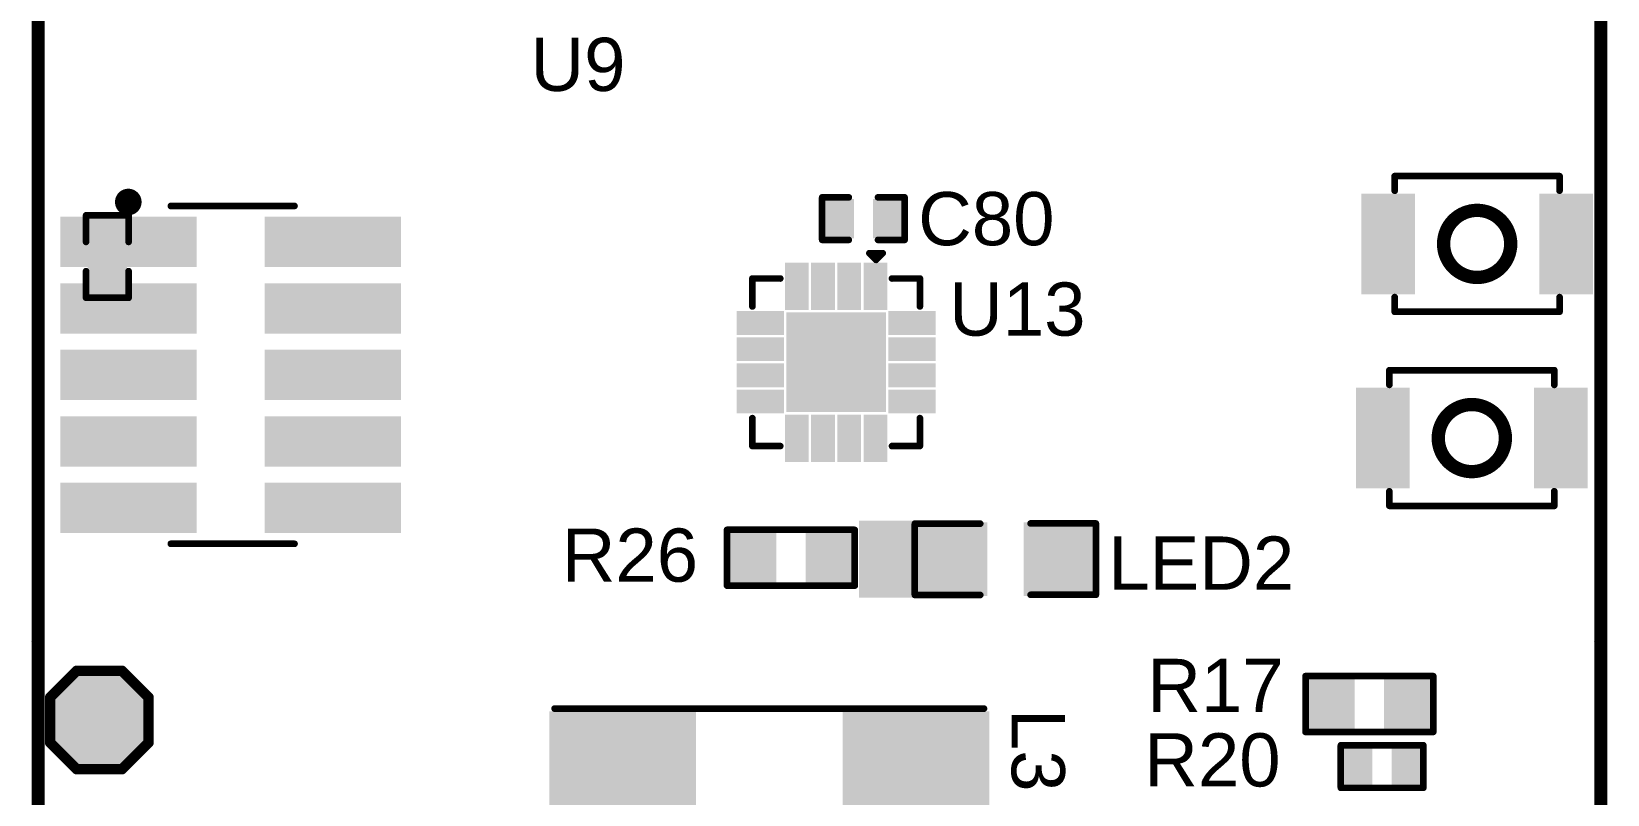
# Model space of a CAD drawing. Header units: inches. Extents: x 0 to 5376, y 0 to 5416.
# Drawn here: x -0.13 to 29.97, y 156.21 to 170.78 of the extents above; entities that cross this region are included whole.
import ezdxf

# ---------------------------------------------------------------- set-up
doc = ezdxf.new("R2010")
doc.units = ezdxf.units.IN
for name, color, linetype in [('Board Outline', 216, 'Continuous'), ('Bottom Layer', 5, 'Continuous'), ('Bottom Overlay', 54, 'Continuous'), ('Bottom Paste', 16, 'Continuous'), ('Bottom Solder', 6, 'Continuous'), ('Top Layer', 1, 'Continuous'), ('Top Overlay', 2, 'Continuous'), ('Top Paste', 8, 'Continuous'), ('Top Solder', 216, 'Continuous')]:
    doc.layers.add(name, color=color, linetype=linetype)
doc.styles.add('Arial', font='', dxfattribs={"height": 0.2})
doc.styles.get('Arial').set_extended_font_data('Arial')

msp = doc.modelspace()

# ---------------------------------------------------------------- hatches: boundary and pattern name
at = {"layer": 'Bottom Layer'}
for points in [[(1.003, 167.183), (1.638, 167.183), (1.638, 166.726), (1.003, 166.726)], [(1.003, 166.243), (1.638, 166.243), (1.638, 165.786), (1.003, 165.786)]]:
    msp.add_hatch(color=5, dxfattribs=at).paths.add_polyline_path(points)
at = {"layer": 'Bottom Paste'}
for points in [[(1.003, 167.183), (1.638, 167.183), (1.638, 166.726), (1.003, 166.726)], [(1.003, 166.243), (1.638, 166.243), (1.638, 165.786), (1.003, 165.786)]]:
    msp.add_hatch(color=16, dxfattribs=at).paths.add_polyline_path(points)
at = {"layer": 'Bottom Solder'}
for points in [[(0.943, 167.243), (1.698, 167.243), (1.698, 166.666), (0.943, 166.666)], [(0.943, 166.303), (1.698, 166.303), (1.698, 165.726), (0.943, 165.726)]]:
    msp.add_hatch(color=6, dxfattribs=at).paths.add_polyline_path(points)
at = {"layer": 'Top Layer'}
for points in [[(15.062, 166.891), (15.062, 167.526), (15.519, 167.526), (15.519, 166.891)], [(16.002, 166.891), (16.002, 167.526), (16.459, 167.526), (16.459, 166.891)], [(26.193, 165.866), (25.373, 165.866), (25.373, 167.586), (26.193, 167.586)], [(29.593, 165.866), (28.773, 165.866), (28.773, 167.586), (29.593, 167.586)], [(2.927, 167.144), (2.927, 166.384), (0.527, 166.384), (0.527, 167.144)], [(6.827, 167.144), (6.827, 166.384), (4.427, 166.384), (4.427, 167.144)], [(14.615, 165.565), (14.365, 165.565), (14.365, 166.265), (14.615, 166.265)], [(15.115, 165.565), (14.865, 165.565), (14.865, 166.265), (15.115, 166.265)], [(15.615, 165.565), (15.365, 165.565), (15.365, 166.265), (15.615, 166.265)], [(16.115, 165.565), (15.865, 165.565), (15.865, 166.265), (16.115, 166.265)], [(2.927, 165.874), (2.927, 165.114), (0.527, 165.114), (0.527, 165.874)], [(6.827, 165.874), (6.827, 165.114), (4.427, 165.114), (4.427, 165.874)], [(14.14, 165.34), (14.14, 165.09), (13.44, 165.09), (13.44, 165.34)], [(16.09, 165.315), (16.09, 163.615), (14.39, 163.615), (14.39, 165.315)], [(17.04, 165.34), (17.04, 165.09), (16.34, 165.09), (16.34, 165.34)], [(14.14, 164.84), (14.14, 164.59), (13.44, 164.59), (13.44, 164.84)], [(17.04, 164.84), (17.04, 164.59), (16.34, 164.59), (16.34, 164.84)], [(2.927, 164.604), (2.927, 163.844), (0.527, 163.844), (0.527, 164.604)], [(6.827, 164.604), (6.827, 163.844), (4.427, 163.844), (4.427, 164.604)], [(14.14, 164.34), (14.14, 164.09), (13.44, 164.09), (13.44, 164.34)], [(17.04, 164.34), (17.04, 164.09), (16.34, 164.09), (16.34, 164.34)], [(14.14, 163.84), (14.14, 163.59), (13.44, 163.59), (13.44, 163.84)], [(17.04, 163.84), (17.04, 163.59), (16.34, 163.59), (16.34, 163.84)], [(25.271, 163.877), (26.091, 163.877), (26.091, 162.157), (25.271, 162.157)], [(28.671, 163.877), (29.491, 163.877), (29.491, 162.157), (28.671, 162.157)], [(2.927, 163.334), (2.927, 162.574), (0.527, 162.574), (0.527, 163.334)], [(6.827, 163.334), (6.827, 162.574), (4.427, 162.574), (4.427, 163.334)], [(14.615, 162.665), (14.365, 162.665), (14.365, 163.365), (14.615, 163.365)], [(15.115, 162.665), (14.865, 162.665), (14.865, 163.365), (15.115, 163.365)], [(15.615, 162.665), (15.365, 162.665), (15.365, 163.365), (15.615, 163.365)], [(16.115, 162.665), (15.865, 162.665), (15.865, 163.365), (16.115, 163.365)], [(2.927, 162.064), (2.927, 161.304), (0.527, 161.304), (0.527, 162.064)], [(6.827, 162.064), (6.827, 161.304), (4.427, 161.304), (4.427, 162.064)], [(13.995, 161.176), (13.995, 160.287), (13.233, 160.287), (13.233, 161.176)], [(15.519, 161.176), (15.519, 160.287), (14.757, 160.287), (14.757, 161.176)], [(18.024, 160.106), (16.824, 160.106), (16.824, 161.306), (18.024, 161.306)], [(20.124, 160.106), (18.924, 160.106), (18.924, 161.306), (20.124, 161.306)], [(1.549, 158.394), (0.787, 158.394), (0.406, 158.013), (0.406, 157.251), (0.787, 156.87), (1.549, 156.87), (1.93, 157.251), (1.93, 158.013)], [(24.282, 157.493), (24.282, 158.382), (25.044, 158.382), (25.044, 157.493)], [(25.806, 157.493), (25.806, 158.382), (26.568, 158.382), (26.568, 157.493)], [(9.864, 149.494), (9.864, 157.694), (12.464, 157.694), (12.464, 149.494)], [(15.464, 149.494), (15.464, 157.694), (18.064, 157.694), (18.064, 149.494)], [(24.968, 156.426), (24.968, 157.061), (25.425, 157.061), (25.425, 156.426)], [(25.908, 156.426), (25.908, 157.061), (26.365, 157.061), (26.365, 156.426)]]:
    msp.add_hatch(color=1, dxfattribs=at).paths.add_polyline_path(points)
at = {"layer": 'Top Overlay'}
msp.add_hatch(color=2, dxfattribs=at).paths.add_polyline_path([(16.743, 161.442), (15.68, 161.442), (15.68, 159.968), (16.743, 159.968)])
at = {"layer": 'Top Paste'}
for points in [[(15.062, 166.891), (15.062, 167.526), (15.519, 167.526), (15.519, 166.891)], [(16.002, 166.891), (16.002, 167.526), (16.459, 167.526), (16.459, 166.891)], [(26.193, 165.866), (25.373, 165.866), (25.373, 167.586), (26.193, 167.586)], [(29.593, 165.866), (28.773, 165.866), (28.773, 167.586), (29.593, 167.586)], [(2.927, 167.144), (2.927, 166.384), (0.527, 166.384), (0.527, 167.144)], [(6.827, 167.144), (6.827, 166.384), (4.427, 166.384), (4.427, 167.144)], [(14.615, 165.565), (14.365, 165.565), (14.365, 166.265), (14.615, 166.265)], [(15.115, 165.565), (14.865, 165.565), (14.865, 166.265), (15.115, 166.265)], [(15.615, 165.565), (15.365, 165.565), (15.365, 166.265), (15.615, 166.265)], [(16.115, 165.565), (15.865, 165.565), (15.865, 166.265), (16.115, 166.265)], [(2.927, 165.874), (2.927, 165.114), (0.527, 165.114), (0.527, 165.874)], [(6.827, 165.874), (6.827, 165.114), (4.427, 165.114), (4.427, 165.874)], [(14.14, 165.34), (14.14, 165.09), (13.44, 165.09), (13.44, 165.34)], [(16.09, 165.315), (16.09, 163.615), (14.39, 163.615), (14.39, 165.315)], [(17.04, 165.34), (17.04, 165.09), (16.34, 165.09), (16.34, 165.34)], [(14.14, 164.84), (14.14, 164.59), (13.44, 164.59), (13.44, 164.84)], [(17.04, 164.84), (17.04, 164.59), (16.34, 164.59), (16.34, 164.84)], [(2.927, 164.604), (2.927, 163.844), (0.527, 163.844), (0.527, 164.604)], [(6.827, 164.604), (6.827, 163.844), (4.427, 163.844), (4.427, 164.604)], [(14.14, 164.34), (14.14, 164.09), (13.44, 164.09), (13.44, 164.34)], [(17.04, 164.34), (17.04, 164.09), (16.34, 164.09), (16.34, 164.34)], [(14.14, 163.84), (14.14, 163.59), (13.44, 163.59), (13.44, 163.84)], [(17.04, 163.84), (17.04, 163.59), (16.34, 163.59), (16.34, 163.84)], [(25.271, 163.877), (26.091, 163.877), (26.091, 162.157), (25.271, 162.157)], [(28.671, 163.877), (29.491, 163.877), (29.491, 162.157), (28.671, 162.157)], [(2.927, 163.334), (2.927, 162.574), (0.527, 162.574), (0.527, 163.334)], [(6.827, 163.334), (6.827, 162.574), (4.427, 162.574), (4.427, 163.334)], [(14.615, 162.665), (14.365, 162.665), (14.365, 163.365), (14.615, 163.365)], [(15.115, 162.665), (14.865, 162.665), (14.865, 163.365), (15.115, 163.365)], [(15.615, 162.665), (15.365, 162.665), (15.365, 163.365), (15.615, 163.365)], [(16.115, 162.665), (15.865, 162.665), (15.865, 163.365), (16.115, 163.365)], [(2.927, 162.064), (2.927, 161.304), (0.527, 161.304), (0.527, 162.064)], [(6.827, 162.064), (6.827, 161.304), (4.427, 161.304), (4.427, 162.064)], [(13.995, 161.176), (13.995, 160.287), (13.233, 160.287), (13.233, 161.176)], [(15.519, 161.176), (15.519, 160.287), (14.757, 160.287), (14.757, 161.176)], [(18.024, 160.106), (16.824, 160.106), (16.824, 161.306), (18.024, 161.306)], [(20.124, 160.106), (18.924, 160.106), (18.924, 161.306), (20.124, 161.306)], [(1.549, 158.394), (0.787, 158.394), (0.406, 158.013), (0.406, 157.251), (0.787, 156.87), (1.549, 156.87), (1.93, 157.251), (1.93, 158.013)], [(24.282, 157.493), (24.282, 158.382), (25.044, 158.382), (25.044, 157.493)], [(25.806, 157.493), (25.806, 158.382), (26.568, 158.382), (26.568, 157.493)], [(9.864, 149.494), (9.864, 157.694), (12.464, 157.694), (12.464, 149.494)], [(15.464, 149.494), (15.464, 157.694), (18.064, 157.694), (18.064, 149.494)], [(24.968, 156.426), (24.968, 157.061), (25.425, 157.061), (25.425, 156.426)], [(25.908, 156.426), (25.908, 157.061), (26.365, 157.061), (26.365, 156.426)]]:
    msp.add_hatch(color=8, dxfattribs=at).paths.add_polyline_path(points)
at = {"layer": 'Top Solder'}
for points in [[(26.294, 165.764), (25.271, 165.764), (25.271, 167.687), (26.294, 167.687)], [(29.694, 165.764), (28.671, 165.764), (28.671, 167.687), (29.694, 167.687)], [(15.002, 166.831), (15.002, 167.586), (15.579, 167.586), (15.579, 166.831)], [(15.942, 166.831), (15.942, 167.586), (16.519, 167.586), (16.519, 166.831)], [(3.029, 167.245), (3.029, 166.282), (0.426, 166.282), (0.426, 167.245)], [(6.929, 167.245), (6.929, 166.282), (4.326, 166.282), (4.326, 167.245)], [(14.717, 165.463), (14.263, 165.463), (14.263, 166.367), (14.717, 166.367)], [(15.217, 165.463), (14.763, 165.463), (14.763, 166.367), (15.217, 166.367)], [(15.717, 165.463), (15.263, 165.463), (15.263, 166.367), (15.717, 166.367)], [(16.217, 165.463), (15.763, 165.463), (15.763, 166.367), (16.217, 166.367)], [(3.029, 165.975), (3.029, 165.012), (0.426, 165.012), (0.426, 165.975)], [(6.929, 165.975), (6.929, 165.012), (4.326, 165.012), (4.326, 165.975)], [(14.242, 165.442), (14.242, 164.988), (13.338, 164.988), (13.338, 165.442)], [(16.192, 165.417), (16.192, 163.513), (14.288, 163.513), (14.288, 165.417)], [(17.142, 165.442), (17.142, 164.988), (16.238, 164.988), (16.238, 165.442)], [(3.029, 164.705), (3.029, 163.742), (0.426, 163.742), (0.426, 164.705)], [(6.929, 164.705), (6.929, 163.742), (4.326, 163.742), (4.326, 164.705)], [(14.242, 164.942), (14.242, 164.488), (13.338, 164.488), (13.338, 164.942)], [(17.142, 164.942), (17.142, 164.488), (16.238, 164.488), (16.238, 164.942)], [(14.242, 164.442), (14.242, 163.988), (13.338, 163.988), (13.338, 164.442)], [(17.142, 164.442), (17.142, 163.988), (16.238, 163.988), (16.238, 164.442)], [(14.242, 163.942), (14.242, 163.488), (13.338, 163.488), (13.338, 163.942)], [(17.142, 163.942), (17.142, 163.488), (16.238, 163.488), (16.238, 163.942)], [(25.17, 163.979), (26.193, 163.979), (26.193, 162.056), (25.17, 162.056)], [(28.57, 163.979), (29.593, 163.979), (29.593, 162.056), (28.57, 162.056)], [(14.717, 162.563), (14.263, 162.563), (14.263, 163.467), (14.717, 163.467)], [(15.217, 162.563), (14.763, 162.563), (14.763, 163.467), (15.217, 163.467)], [(15.717, 162.563), (15.263, 162.563), (15.263, 163.467), (15.717, 163.467)], [(16.217, 162.563), (15.763, 162.563), (15.763, 163.467), (16.217, 163.467)], [(3.029, 163.435), (3.029, 162.472), (0.426, 162.472), (0.426, 163.435)], [(6.929, 163.435), (6.929, 162.472), (4.326, 162.472), (4.326, 163.435)], [(3.029, 162.165), (3.029, 161.202), (0.426, 161.202), (0.426, 162.165)], [(6.929, 162.165), (6.929, 161.202), (4.326, 161.202), (4.326, 162.165)], [(18.126, 160.004), (16.723, 160.004), (16.723, 161.407), (18.126, 161.407)], [(20.226, 160.004), (18.823, 160.004), (18.823, 161.407), (20.226, 161.407)], [(14.097, 161.277), (14.097, 160.185), (13.132, 160.185), (13.132, 161.277)], [(15.621, 161.277), (15.621, 160.185), (14.656, 160.185), (14.656, 161.277)], [(1.6, 158.496), (0.737, 158.496), (0.305, 158.064), (0.305, 157.201), (0.737, 156.769), (1.6, 156.769), (2.032, 157.201), (2.032, 158.064)], [(24.181, 157.391), (24.181, 158.483), (25.146, 158.483), (25.146, 157.391)], [(25.705, 157.391), (25.705, 158.483), (26.67, 158.483), (26.67, 157.391)], [(9.762, 149.392), (9.762, 157.795), (12.566, 157.795), (12.566, 149.392)], [(15.362, 149.392), (15.362, 157.795), (18.166, 157.795), (18.166, 149.392)], [(24.913, 156.371), (24.913, 157.116), (25.48, 157.116), (25.48, 156.371)], [(25.853, 156.371), (25.853, 157.116), (26.42, 157.116), (26.42, 156.371)]]:
    msp.add_hatch(color=216, dxfattribs=at).paths.add_polyline_path(points)

# ---------------------------------------------------------------- linework, layer by layer
at = {"layer": 'Board Outline', "const_width": 0.254}
for points in [[(0, 159.131), (0, 209.131)], [(29.845, 159.131), (29.845, 209.131)], [(0, 159.131), (0, 127.127)], [(29.845, 0), (29.845, 159.131)]]:
    msp.add_lwpolyline(points, dxfattribs=at)
at = {"layer": 'Board Outline', "const_width": 0.127}
for points in [[(-0.064, 159.131, 1), (0.063, 159.131, 1)], [(-0.064, 159.131, 1), (0.063, 159.131, 1)], [(29.781, 159.131, 1), (29.908, 159.131, 1)], [(29.781, 159.131, 1), (29.908, 159.131, 1)]]:
    msp.add_lwpolyline(points, format="xyb", close=True, dxfattribs=at)
at = {"layer": 'Bottom Overlay', "const_width": 0.127}
for points in [[(0.914, 167.272), (1.727, 167.272)], [(0.914, 166.764), (0.914, 167.272)], [(1.727, 166.764), (1.727, 167.272)], [(0.914, 165.697), (0.914, 166.205)], [(1.727, 165.697), (1.727, 166.205)], [(0.914, 165.697), (1.727, 165.697)]]:
    msp.add_lwpolyline(points, dxfattribs=at)
at = {"layer": 'Bottom Overlay', "const_width": 0.0635}
for points in [[(0.883, 167.272, 1), (0.946, 167.272, 1)], [(0.883, 167.272, 1), (0.946, 167.272, 1)], [(1.695, 167.272, 1), (1.759, 167.272, 1)], [(1.695, 167.272, 1), (1.759, 167.272, 1)], [(0.883, 166.764, 1), (0.946, 166.764, 1)], [(1.695, 166.764, 1), (1.759, 166.764, 1)], [(0.883, 166.205, 1), (0.946, 166.205, 1)], [(1.695, 166.205, 1), (1.759, 166.205, 1)], [(0.883, 165.697, 1), (0.946, 165.697, 1)], [(0.883, 165.697, 1), (0.946, 165.697, 1)], [(1.695, 165.697, 1), (1.759, 165.697, 1)], [(1.695, 165.697, 1), (1.759, 165.697, 1)]]:
    msp.add_lwpolyline(points, format="xyb", close=True, dxfattribs=at)
at = {"layer": 'Top Overlay'}
for points, const_width in [([(25.908, 168.021), (29.058, 168.021)], 0.127), ([(25.908, 167.742), (25.908, 168.021)], 0.127), ([(29.058, 167.742), (29.058, 168.021)], 0.127), ([(14.973, 166.802), (14.973, 167.615)], 0.127), ([(14.973, 167.615), (15.481, 167.615)], 0.127), ([(16.04, 167.615), (16.548, 167.615)], 0.127), ([(16.548, 166.802), (16.548, 167.615)], 0.127), ([(2.534, 167.45), (4.896, 167.45)], 0.127), ([(14.973, 166.802), (15.481, 166.802)], 0.127), ([(16.04, 166.802), (16.548, 166.802)], 0.127), ([(15.875, 166.548), (16.129, 166.548)], 0.127), ([(15.875, 166.548), (16.002, 166.421)], 0.127), ([(16.002, 166.421), (16.129, 166.548)], 0.127), ([(13.64, 165.532), (13.64, 166.065)], 0.127), ([(13.64, 166.065), (14.173, 166.065)], 0.127), ([(16.307, 166.065), (16.84, 166.065)], 0.127), ([(16.84, 165.532), (16.84, 166.065)], 0.127), ([(25.908, 165.43), (25.908, 165.71)], 0.127), ([(29.058, 165.43), (29.058, 165.71)], 0.127), ([(25.908, 165.43), (29.058, 165.43)], 0.127), ([(25.806, 164.313), (28.956, 164.313)], 0.127), ([(25.806, 164.033), (25.806, 164.313)], 0.127), ([(28.956, 164.033), (28.956, 164.313)], 0.127), ([(13.64, 162.865), (13.64, 163.398)], 0.127), ([(16.84, 162.865), (16.84, 163.398)], 0.127), ([(13.64, 162.865), (14.173, 162.865)], 0.127), ([(16.307, 162.865), (16.84, 162.865)], 0.127), ([(25.806, 161.722), (25.806, 162.001)], 0.127), ([(28.956, 161.722), (28.956, 162.001)], 0.127), ([(25.806, 161.722), (28.956, 161.722)], 0.127), ([(16.743, 161.383), (17.992, 161.383)], 0.127), ([(16.743, 160.02), (16.743, 161.383)], 0.127), ([(18.953, 161.387), (20.202, 161.387)], 0.127), ([(20.202, 160.024), (20.202, 161.387)], 0.127), ([(2.534, 160.998), (4.896, 160.998)], 0.127), ([(13.157, 160.198), (13.157, 161.265)], 0.127), ([(13.157, 161.265), (15.596, 161.265)], 0.127), ([(15.596, 160.198), (15.596, 161.265)], 0.127), ([(13.157, 160.198), (15.596, 160.198)], 0.127), ([(16.743, 160.02), (17.992, 160.02)], 0.127), ([(18.953, 160.024), (20.202, 160.024)], 0.127), ([(0.229, 158.064), (0.737, 158.572)], 0.2), ([(0.737, 158.572), (1.6, 158.572)], 0.2), ([(1.6, 158.572), (2.108, 158.064)], 0.2), ([(24.206, 157.404), (24.206, 158.471)], 0.127), ([(24.206, 158.471), (26.645, 158.471)], 0.127), ([(26.645, 157.404), (26.645, 158.471)], 0.127), ([(0.229, 157.201), (0.229, 158.064)], 0.2), ([(2.108, 157.201), (2.108, 158.064)], 0.2), ([(9.864, 157.85), (11.343, 157.85)], 0.127), ([(11.343, 157.85), (16.564, 157.85)], 0.127), ([(16.564, 157.85), (18.064, 157.85)], 0.127), ([(24.206, 157.404), (26.645, 157.404)], 0.127), ([(0.229, 157.201), (0.737, 156.693)], 0.2), ([(1.6, 156.693), (2.108, 157.201)], 0.2), ([(24.879, 156.337), (24.879, 157.15)], 0.127), ([(24.879, 157.15), (26.454, 157.15)], 0.127), ([(26.454, 156.337), (26.454, 157.15)], 0.127), ([(0.737, 156.693), (1.6, 156.693)], 0.2), ([(24.879, 156.337), (26.454, 156.337)], 0.127), ([(24.854, 156.312), (26.48, 156.312)], 0.00323)]:
    msp.add_lwpolyline(points, dxfattribs=dict(at, const_width=const_width))
for points, const_width in [([(25.876, 168.021, 1), (25.94, 168.021, 1)], 0.0635), ([(25.876, 168.021, 1), (25.94, 168.021, 1)], 0.0635), ([(29.026, 168.021, 1), (29.089, 168.021, 1)], 0.0635), ([(29.026, 168.021, 1), (29.089, 168.021, 1)], 0.0635), ([(1.848, 167.526, 1), (1.594, 167.526, 1)], 0.254), ([(1.531, 167.526, 1), (1.658, 167.526, 1)], 0.127), ([(1.785, 167.526, 1), (1.912, 167.526, 1)], 0.127), ([(14.942, 167.615, 1), (15.005, 167.615, 1)], 0.0635), ([(14.942, 167.615, 1), (15.005, 167.615, 1)], 0.0635), ([(15.45, 167.615, 1), (15.513, 167.615, 1)], 0.0635), ([(16.008, 167.615, 1), (16.072, 167.615, 1)], 0.0635), ([(16.516, 167.615, 1), (16.58, 167.615, 1)], 0.0635), ([(16.516, 167.615, 1), (16.58, 167.615, 1)], 0.0635), ([(25.876, 167.742, 1), (25.94, 167.742, 1)], 0.0635), ([(29.026, 167.742, 1), (29.089, 167.742, 1)], 0.0635), ([(2.502, 167.45, 1), (2.566, 167.45, 1)], 0.0635), ([(4.865, 167.45, 1), (4.928, 167.45, 1)], 0.0635), ([(28.124, 166.726, 1), (26.842, 166.726, 1)], 0.254), ([(14.942, 166.802, 1), (15.005, 166.802, 1)], 0.0635), ([(14.942, 166.802, 1), (15.005, 166.802, 1)], 0.0635), ([(15.45, 166.802, 1), (15.513, 166.802, 1)], 0.0635), ([(16.008, 166.802, 1), (16.072, 166.802, 1)], 0.0635), ([(16.516, 166.802, 1), (16.58, 166.802, 1)], 0.0635), ([(16.516, 166.802, 1), (16.58, 166.802, 1)], 0.0635), ([(26.778, 166.726, 1), (26.905, 166.726, 1)], 0.127), ([(28.06, 166.726, 1), (28.187, 166.726, 1)], 0.127), ([(15.843, 166.548, 1), (15.907, 166.548, 1)], 0.0635), ([(15.843, 166.548, 1), (15.907, 166.548, 1)], 0.0635), ([(15.97, 166.421, 1), (16.034, 166.421, 1)], 0.0635), ([(15.97, 166.421, 1), (16.034, 166.421, 1)], 0.0635), ([(16.097, 166.548, 1), (16.161, 166.548, 1)], 0.0635), ([(16.097, 166.548, 1), (16.161, 166.548, 1)], 0.0635), ([(13.608, 166.065, 1), (13.672, 166.065, 1)], 0.0635), ([(13.608, 166.065, 1), (13.672, 166.065, 1)], 0.0635), ([(14.141, 166.065, 1), (14.205, 166.065, 1)], 0.0635), ([(16.275, 166.065, 1), (16.339, 166.065, 1)], 0.0635), ([(16.808, 166.065, 1), (16.872, 166.065, 1)], 0.0635), ([(16.808, 166.065, 1), (16.872, 166.065, 1)], 0.0635), ([(13.608, 165.532, 1), (13.672, 165.532, 1)], 0.0635), ([(16.808, 165.532, 1), (16.872, 165.532, 1)], 0.0635), ([(25.876, 165.71, 1), (25.94, 165.71, 1)], 0.0635), ([(29.026, 165.71, 1), (29.089, 165.71, 1)], 0.0635), ([(25.876, 165.43, 1), (25.94, 165.43, 1)], 0.0635), ([(25.876, 165.43, 1), (25.94, 165.43, 1)], 0.0635), ([(29.026, 165.43, 1), (29.089, 165.43, 1)], 0.0635), ([(29.026, 165.43, 1), (29.089, 165.43, 1)], 0.0635), ([(25.775, 164.313, 1), (25.838, 164.313, 1)], 0.0635), ([(25.775, 164.313, 1), (25.838, 164.313, 1)], 0.0635), ([(28.924, 164.313, 1), (28.988, 164.313, 1)], 0.0635), ([(28.924, 164.313, 1), (28.988, 164.313, 1)], 0.0635), ([(25.775, 164.033, 1), (25.838, 164.033, 1)], 0.0635), ([(28.924, 164.033, 1), (28.988, 164.033, 1)], 0.0635), ([(28.022, 163.017, 1), (26.74, 163.017, 1)], 0.254), ([(13.608, 163.398, 1), (13.672, 163.398, 1)], 0.0635), ([(16.808, 163.398, 1), (16.872, 163.398, 1)], 0.0635), ([(26.677, 163.017, 1), (26.804, 163.017, 1)], 0.127), ([(27.959, 163.017, 1), (28.086, 163.017, 1)], 0.127), ([(13.608, 162.865, 1), (13.672, 162.865, 1)], 0.0635), ([(13.608, 162.865, 1), (13.672, 162.865, 1)], 0.0635), ([(14.141, 162.865, 1), (14.205, 162.865, 1)], 0.0635), ([(16.275, 162.865, 1), (16.339, 162.865, 1)], 0.0635), ([(16.808, 162.865, 1), (16.872, 162.865, 1)], 0.0635), ([(16.808, 162.865, 1), (16.872, 162.865, 1)], 0.0635), ([(25.775, 162.001, 1), (25.838, 162.001, 1)], 0.0635), ([(28.924, 162.001, 1), (28.988, 162.001, 1)], 0.0635), ([(25.775, 161.722, 1), (25.838, 161.722, 1)], 0.0635), ([(25.775, 161.722, 1), (25.838, 161.722, 1)], 0.0635), ([(28.924, 161.722, 1), (28.988, 161.722, 1)], 0.0635), ([(28.924, 161.722, 1), (28.988, 161.722, 1)], 0.0635), ([(16.712, 161.383, 1), (16.775, 161.383, 1)], 0.0635), ([(16.712, 161.383, 1), (16.775, 161.383, 1)], 0.0635), ([(17.96, 161.383, 1), (18.024, 161.383, 1)], 0.0635), ([(18.922, 161.387, 1), (18.985, 161.387, 1)], 0.0635), ([(20.17, 161.387, 1), (20.233, 161.387, 1)], 0.0635), ([(20.17, 161.387, 1), (20.233, 161.387, 1)], 0.0635), ([(2.502, 160.998, 1), (2.566, 160.998, 1)], 0.0635), ([(4.865, 160.998, 1), (4.928, 160.998, 1)], 0.0635), ([(13.125, 161.265, 1), (13.189, 161.265, 1)], 0.0635), ([(13.125, 161.265, 1), (13.189, 161.265, 1)], 0.0635), ([(15.564, 161.265, 1), (15.627, 161.265, 1)], 0.0635), ([(15.564, 161.265, 1), (15.627, 161.265, 1)], 0.0635), ([(13.125, 160.198, 1), (13.189, 160.198, 1)], 0.0635), ([(13.125, 160.198, 1), (13.189, 160.198, 1)], 0.0635), ([(15.564, 160.198, 1), (15.627, 160.198, 1)], 0.0635), ([(15.564, 160.198, 1), (15.627, 160.198, 1)], 0.0635), ([(16.712, 160.02, 1), (16.775, 160.02, 1)], 0.0635), ([(16.712, 160.02, 1), (16.775, 160.02, 1)], 0.0635), ([(17.96, 160.02, 1), (18.024, 160.02, 1)], 0.0635), ([(18.922, 160.024, 1), (18.985, 160.024, 1)], 0.0635), ([(20.17, 160.024, 1), (20.233, 160.024, 1)], 0.0635), ([(20.17, 160.024, 1), (20.233, 160.024, 1)], 0.0635), ([(0.687, 158.572, 1), (0.787, 158.572, 1)], 0.1), ([(0.687, 158.572, 1), (0.787, 158.572, 1)], 0.1), ([(1.55, 158.572, 1), (1.65, 158.572, 1)], 0.1), ([(1.55, 158.572, 1), (1.65, 158.572, 1)], 0.1), ([(24.174, 158.471, 1), (24.238, 158.471, 1)], 0.0635), ([(24.174, 158.471, 1), (24.238, 158.471, 1)], 0.0635), ([(26.613, 158.471, 1), (26.676, 158.471, 1)], 0.0635), ([(26.613, 158.471, 1), (26.676, 158.471, 1)], 0.0635), ([(0.179, 158.064, 1), (0.279, 158.064, 1)], 0.1), ([(0.179, 158.064, 1), (0.279, 158.064, 1)], 0.1), ([(2.058, 158.064, 1), (2.158, 158.064, 1)], 0.1), ([(2.058, 158.064, 1), (2.158, 158.064, 1)], 0.1), ([(9.832, 157.85, 1), (9.896, 157.85, 1)], 0.0635), ([(11.311, 157.85, 1), (11.375, 157.85, 1)], 0.0635), ([(11.311, 157.85, 1), (11.375, 157.85, 1)], 0.0635), ([(16.532, 157.85, 1), (16.595, 157.85, 1)], 0.0635), ([(16.532, 157.85, 1), (16.595, 157.85, 1)], 0.0635), ([(18.032, 157.85, 1), (18.096, 157.85, 1)], 0.0635), ([(24.174, 157.404, 1), (24.238, 157.404, 1)], 0.0635), ([(24.174, 157.404, 1), (24.238, 157.404, 1)], 0.0635), ([(26.613, 157.404, 1), (26.676, 157.404, 1)], 0.0635), ([(26.613, 157.404, 1), (26.676, 157.404, 1)], 0.0635), ([(0.179, 157.201, 1), (0.279, 157.201, 1)], 0.1), ([(0.179, 157.201, 1), (0.279, 157.201, 1)], 0.1), ([(2.058, 157.201, 1), (2.158, 157.201, 1)], 0.1), ([(2.058, 157.201, 1), (2.158, 157.201, 1)], 0.1), ([(24.848, 157.15, 1), (24.911, 157.15, 1)], 0.0635), ([(24.848, 157.15, 1), (24.911, 157.15, 1)], 0.0635), ([(26.422, 157.15, 1), (26.486, 157.15, 1)], 0.0635), ([(26.422, 157.15, 1), (26.486, 157.15, 1)], 0.0635), ([(0.687, 156.693, 1), (0.787, 156.693, 1)], 0.1), ([(0.687, 156.693, 1), (0.787, 156.693, 1)], 0.1), ([(1.55, 156.693, 1), (1.65, 156.693, 1)], 0.1), ([(1.55, 156.693, 1), (1.65, 156.693, 1)], 0.1), ([(24.848, 156.337, 1), (24.911, 156.337, 1)], 0.0635), ([(24.848, 156.337, 1), (24.911, 156.337, 1)], 0.0635), ([(24.853, 156.312, 1), (24.855, 156.312, 1)], 0.00161), ([(26.422, 156.337, 1), (26.486, 156.337, 1)], 0.0635), ([(26.422, 156.337, 1), (26.486, 156.337, 1)], 0.0635), ([(26.479, 156.312, 1), (26.48, 156.312, 1)], 0.00161)]:
    msp.add_lwpolyline(points, format="xyb", close=True, dxfattribs=dict(at, const_width=const_width))

# ---------------------------------------------------------------- texts
at = {"layer": 'Top Overlay', "style": 'Arial'}
for s, p in [('U9', (9.403, 169.647)), ('C80', (16.807, 166.7)), ('U13', (17.399, 164.973)), ('R26', (10, 160.274)), ('LED2', (20.439, 160.122)), ('R17', (21.184, 157.785)), ('R20', (21.125, 156.363))]:
    msp.add_text(s, height=1.016, dxfattribs=at).set_placement(p)
msp.add_text('L3', height=1.016, rotation=270, dxfattribs=at).set_placement((18.593, 157.844))

doc.saveas('drawing.dxf')
